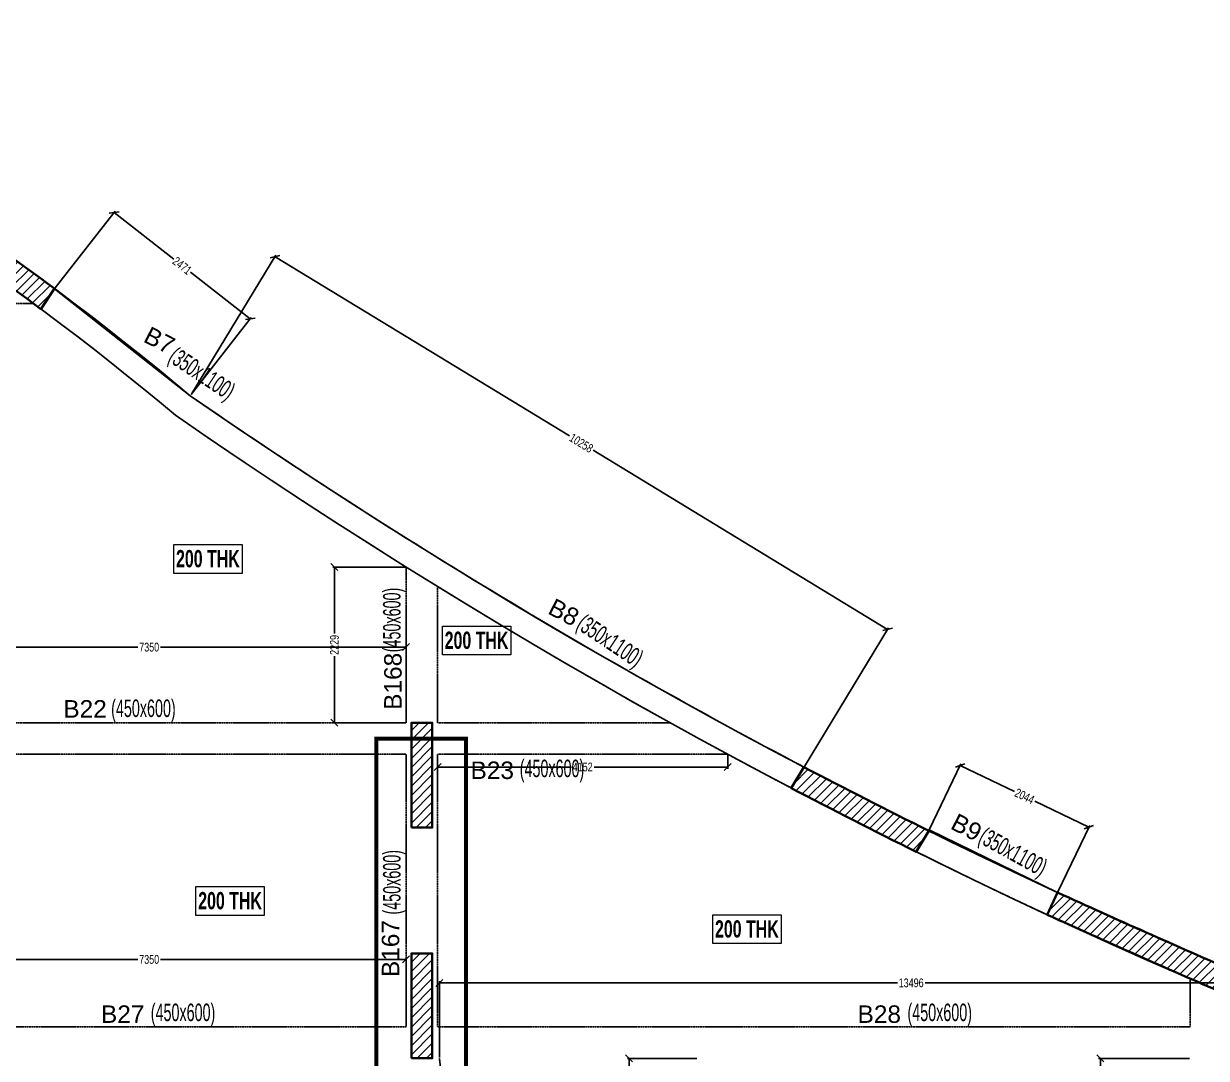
# Model space of a CAD drawing. Header units: millimetres. Extents: x 18542 to 87256, y 14692 to 73451.
# Drawn here: x 51640 to 68558, y 53562 to 68363 of the extents above; entities that cross this region are included whole.
import ezdxf
from ezdxf.enums import TextEntityAlignment as Align

# ---------------------------------------------------------------- set-up
doc = ezdxf.new("R2010")
doc.units = ezdxf.units.MM
doc.linetypes.add('HIDDEN', pattern=[0.375, 0.25, -0.125])
for name, color, linetype, lineweight in [('A-FLOR-IDEN', 11, 'Continuous', 9), ('S-BEAM-IDEN', 2, 'Continuous', 9), ('S-COLS', 5, 'Continuous', 35)]:
    doc.layers.add(name, color=color, linetype=linetype, lineweight=lineweight)
for name, color, linetype in [('Beam Nos', 7, 'Continuous'), ('S-BEAM', 7, 'Continuous'), ('S-COL HATCH', 9, 'Continuous'), ('S-DIM', 7, 'Continuous')]:
    doc.layers.add(name, color=color, linetype=linetype)
doc.styles.add('SC-BBS1', font='SansSerif')
doc.styles.add('sobha.sed', font='swisscl.ttf')
doc.styles.add('Swis721 LtCn BT', font='swisscl.ttf', dxfattribs={"width": 0.9, "height": 233.355162})
doc.styles.add('Swis721 LtCn BT_B', font='', dxfattribs={"width": 0.9, "height": 246.918336})
doc.styles.get('Swis721 LtCn BT_B').set_extended_font_data('Swis721 LtCn BT', bold=True)
doc.dimstyles.new('S-50', dxfattribs={"dimscale": 50, "dimtxt": 2.5, "dimasz": 2, "dimexe": 0.5, "dimexo": 0.25, "dimgap": 0.25, "dimtad": 0, "dimdec": 0, "dimrnd": 0.0005, "dimzin": 0, "dimdsep": 46, "dimtxsty": 'sobha.sed', "dimblk": 'OBLIQUE', "dimcen": 0.09, "dimclrd": 8, "dimclre": 8, "dimclrt": 6, "dimadec": 0, "dimazin": 0, "dimtfac": 1, "dimtdec": 0, "dimtofl": 0, "dimtmove": 2, "dimatfit": 3, "dimfxl": 0.18, "dimtolj": 1, "dimtzin": 0, "dimlwd": -1, "dimlwe": -1, "dimarcsym": 0})
pattern_1 = [(45, (-31199541.81, 20886566.64), (-66.29126074, 66.29126074), [])]

# ---------------------------------------------------------------- blocks, each defined once
blk = doc.blocks.new('_OBLIQUE')
at = {"color": 0, "linetype": 'ByBlock'}
blk.add_line((-0.5, -0.5), (0.5, 0.5), dxfattribs=at)
blk = doc.blocks.new('*D271')
at = {"layer": 'Defpoints', "color": 0, "transparency": 16777216}
for p in [(52935, 65662), (52083, 64572, 0), (54030, 63051)]:
    blk.add_point(p, dxfattribs=at)
at = {"layer": 'S-DIM', "color": 8, "transparency": 16777216}
for p, q in [((52091, 64582), (52950, 65682)), ((52935, 65662), (53790, 64993)), ((54882, 64141), (54026, 64809)), ((54038, 63060), (54897, 64160))]:
    blk.add_line(p, q, dxfattribs=at)
at = {"layer": 'S-DIM', "color": 8, "transparency": 16777216, "xscale": 100, "yscale": 100, "zscale": 100}
for p, rotation in [((52935, 65662), 142.0031656986899), ((54882, 64141), 322.00316569869)]:
    blk.add_blockref('_OBLIQUE', p, dxfattribs=dict(at, rotation=rotation))
at = {"layer": 'S-DIM', "color": 6, "transparency": 16777216, "insert": (53908, 64901), "char_height": 125, "attachment_point": 5, "rotation": 322.0032, "style": 'sobha.sed'}
blk.add_mtext('\\A1;2471', dxfattribs=at)
blk = doc.blocks.new('*D339')
at = {"layer": 'Defpoints', "color": 0, "transparency": 16777216}
for p in [(55236, 65029), (54038, 63060), (62801, 57729, 0)]:
    blk.add_point(p, dxfattribs=at)
at = {"layer": 'S-DIM', "color": 8, "transparency": 16777216}
for p, q in [((54044, 63071), (55249, 65051)), ((55236, 65029), (59448, 62466)), ((63999, 59697), (59787, 62260)), ((62808, 57739), (64012, 59719))]:
    blk.add_line(p, q, dxfattribs=at)
at = {"layer": 'S-DIM', "color": 8, "transparency": 16777216, "xscale": 100, "yscale": 100, "zscale": 100}
for p, rotation in [((55236, 65029), 148.6818254959667), ((63999, 59697), 328.6818254959667)]:
    blk.add_blockref('_OBLIQUE', p, dxfattribs=dict(at, rotation=rotation))
at = {"layer": 'S-DIM', "color": 6, "transparency": 16777216, "insert": (59617, 62363), "char_height": 125, "attachment_point": 5, "rotation": 328.6818, "style": 'sobha.sed'}
blk.add_mtext('\\A1;10258', dxfattribs=at)
blk = doc.blocks.new('*D340')
at = {"layer": 'Defpoints', "color": 0, "transparency": 16777216}
for p in [(66879, 56868), (64588, 56818, 0), (66431, 55934, 0)]:
    blk.add_point(p, dxfattribs=at)
at = {"layer": 'S-DIM', "color": 8, "transparency": 16777216}
for p, q in [((64593, 56829), (65047, 57775)), ((65036, 57753), (65812, 57380)), ((66879, 56868), (66103, 57241)), ((66436, 55945), (66890, 56891))]:
    blk.add_line(p, q, dxfattribs=at)
at = {"layer": 'S-DIM', "color": 8, "transparency": 16777216, "xscale": 100, "yscale": 100, "zscale": 100}
for p, rotation in [((65036, 57753), 154.3626669940813), ((66879, 56868), 334.3626669940813)]:
    blk.add_blockref('_OBLIQUE', p, dxfattribs=dict(at, rotation=rotation))
at = {"layer": 'S-DIM', "color": 6, "transparency": 16777216, "insert": (65958, 57311), "char_height": 125, "attachment_point": 5, "rotation": 334.3627, "style": 'sobha.sed'}
blk.add_mtext('\\A1;2044', dxfattribs=at)
blk = doc.blocks.new('*D353')
at = {"layer": 'Defpoints', "color": 0, "transparency": 16777216}
for p in [(57111, 59444), (49761, 58362), (57111, 58362)]:
    blk.add_point(p, dxfattribs=at)
at = {"layer": 'S-DIM', "color": 8, "transparency": 16777216}
for p, q in [((49761, 58374), (49761, 59469)), ((49761, 59444), (53276, 59444)), ((57111, 59444), (53597, 59444)), ((57111, 58374), (57111, 59469))]:
    blk.add_line(p, q, dxfattribs=at)
at = {"layer": 'S-DIM', "color": 8, "transparency": 16777216, "xscale": 100, "yscale": 100, "zscale": 100, "rotation": 180}
blk.add_blockref('_OBLIQUE', (49761, 59444), dxfattribs=at)
at = {"layer": 'S-DIM', "color": 8, "transparency": 16777216, "xscale": 100, "yscale": 100, "zscale": 100}
blk.add_blockref('_OBLIQUE', (57111, 59444), dxfattribs=at)
at = {"layer": 'S-DIM', "color": 6, "transparency": 16777216, "insert": (53436, 59444), "char_height": 125, "attachment_point": 5, "style": 'sobha.sed'}
blk.add_mtext('\\A1;7350', dxfattribs=at)
blk = doc.blocks.new('*D354')
at = {"layer": 'Defpoints', "color": 0, "transparency": 16777216}
for p in [(57561, 57912), (61713, 57912), (61713, 57729)]:
    blk.add_point(p, dxfattribs=at)
at = {"layer": 'S-DIM', "color": 8, "transparency": 16777216}
for p, q in [((57561, 57899), (57561, 57704)), ((61713, 57899), (61713, 57704)), ((57561, 57729), (59476, 57729)), ((61713, 57729), (59799, 57729))]:
    blk.add_line(p, q, dxfattribs=at)
at = {"layer": 'S-DIM', "color": 8, "transparency": 16777216, "xscale": 100, "yscale": 100, "zscale": 100, "rotation": 180}
blk.add_blockref('_OBLIQUE', (57561, 57729), dxfattribs=at)
at = {"layer": 'S-DIM', "color": 8, "transparency": 16777216, "xscale": 100, "yscale": 100, "zscale": 100}
blk.add_blockref('_OBLIQUE', (61713, 57729), dxfattribs=at)
at = {"layer": 'S-DIM', "color": 6, "transparency": 16777216, "insert": (59637, 57729), "char_height": 125, "attachment_point": 5, "style": 'sobha.sed'}
blk.add_mtext('\\A1;4152', dxfattribs=at)
blk = doc.blocks.new('*D275')
at = {"layer": 'Defpoints', "color": 0, "transparency": 16777216}
for p in [(57111, 54977), (49761, 54012, 0), (57111, 54012, 0)]:
    blk.add_point(p, dxfattribs=at)
at = {"layer": 'S-DIM', "color": 8, "transparency": 16777216}
for p, q in [((49761, 54024), (49761, 55002)), ((57111, 54024), (57111, 55002)), ((49761, 54977), (53276, 54977)), ((57111, 54977), (53597, 54977))]:
    blk.add_line(p, q, dxfattribs=at)
at = {"layer": 'S-DIM', "color": 8, "transparency": 16777216, "xscale": 100, "yscale": 100, "zscale": 100, "rotation": 180}
blk.add_blockref('_OBLIQUE', (49761, 54977), dxfattribs=at)
at = {"layer": 'S-DIM', "color": 8, "transparency": 16777216, "xscale": 100, "yscale": 100, "zscale": 100}
blk.add_blockref('_OBLIQUE', (57111, 54977), dxfattribs=at)
at = {"layer": 'S-DIM', "color": 6, "transparency": 16777216, "insert": (53436, 54977), "char_height": 125, "attachment_point": 5, "style": 'sobha.sed'}
blk.add_mtext('\\A1;7350', dxfattribs=at)
blk = doc.blocks.new('*D276')
at = {"layer": 'Defpoints', "color": 0, "transparency": 16777216}
for p in [(57588, 54641), (57588, 53562), (71084, 53562, 0)]:
    blk.add_point(p, dxfattribs=at)
at = {"layer": 'S-DIM', "color": 8, "transparency": 16777216}
for p, q in [((57588, 53574), (57588, 54666)), ((71084, 53574), (71084, 54666)), ((57588, 54641), (64138, 54641)), ((71084, 54641), (64535, 54641))]:
    blk.add_line(p, q, dxfattribs=at)
at = {"layer": 'S-DIM', "color": 8, "transparency": 16777216, "xscale": 100, "yscale": 100, "zscale": 100, "rotation": 180}
blk.add_blockref('_OBLIQUE', (57588, 54641), dxfattribs=at)
at = {"layer": 'S-DIM', "color": 8, "transparency": 16777216, "xscale": 100, "yscale": 100, "zscale": 100}
blk.add_blockref('_OBLIQUE', (71084, 54641), dxfattribs=at)
at = {"layer": 'S-DIM', "color": 6, "transparency": 16777216, "insert": (64336, 54641), "char_height": 125, "attachment_point": 5, "style": 'sobha.sed'}
blk.add_mtext('\\A1;13496', dxfattribs=at)
blk = doc.blocks.new('*D397')
at = {"layer": 'Defpoints', "color": 0, "transparency": 16777216}
for p in [(56086, 60590), (57111, 60590, 0), (57111, 58362, 0)]:
    blk.add_point(p, dxfattribs=at)
at = {"layer": 'S-DIM', "color": 8, "transparency": 16777216}
for p, q in [((57099, 60590), (56061, 60590)), ((56086, 60590), (56086, 59637)), ((56086, 58362), (56086, 59315)), ((57099, 58362), (56061, 58362))]:
    blk.add_line(p, q, dxfattribs=at)
at = {"layer": 'S-DIM', "color": 8, "transparency": 16777216, "xscale": 100, "yscale": 100, "zscale": 100}
for p, rotation in [((56086, 60590), 90), ((56086, 58362), 270)]:
    blk.add_blockref('_OBLIQUE', p, dxfattribs=dict(at, rotation=rotation))
at = {"layer": 'S-DIM', "color": 6, "transparency": 16777216, "insert": (56086, 59476), "char_height": 125, "attachment_point": 5, "rotation": 90, "style": 'sobha.sed'}
blk.add_mtext('\\A1;2229', dxfattribs=at)
blk = doc.blocks.new('*D404')
at = {"layer": 'Defpoints', "color": 0, "transparency": 16777216}
for p in [(60301, 53562), (61283, 53562), (61290, 47411)]:
    blk.add_point(p, dxfattribs=at)
at = {"layer": 'S-DIM', "color": 8, "transparency": 16777216}
for p, q in [((61270, 53562), (60276, 53562)), ((60301, 53562), (60301, 50636)), ((60301, 47411), (60301, 50336)), ((61277, 47411), (60276, 47411))]:
    blk.add_line(p, q, dxfattribs=at)
at = {"layer": 'S-DIM', "color": 8, "transparency": 16777216, "xscale": 100, "yscale": 100, "zscale": 100}
for p, rotation in [((60301, 53562), 90), ((60301, 47411), 270)]:
    blk.add_blockref('_OBLIQUE', p, dxfattribs=dict(at, rotation=rotation))
at = {"layer": 'S-DIM', "color": 6, "transparency": 16777216, "insert": (60301, 50486), "char_height": 125, "attachment_point": 5, "rotation": 90, "style": 'sobha.sed'}
blk.add_mtext('\\A1;6151', dxfattribs=at)
blk = doc.blocks.new('*D405')
at = {"layer": 'Defpoints', "color": 0, "transparency": 16777216}
for p in [(67042, 53562), (68328, 53562), (68340, 47424)]:
    blk.add_point(p, dxfattribs=at)
at = {"layer": 'S-DIM', "color": 8, "transparency": 16777216}
for p, q in [((68315, 53562), (67017, 53562)), ((67042, 53562), (67042, 50654)), ((67042, 47424), (67042, 50332)), ((68328, 47424), (67017, 47424))]:
    blk.add_line(p, q, dxfattribs=at)
at = {"layer": 'S-DIM', "color": 8, "transparency": 16777216, "xscale": 100, "yscale": 100, "zscale": 100}
for p, rotation in [((67042, 53562), 90), ((67042, 47424), 270)]:
    blk.add_blockref('_OBLIQUE', p, dxfattribs=dict(at, rotation=rotation))
at = {"layer": 'S-DIM', "color": 6, "transparency": 16777216, "insert": (67042, 50493), "char_height": 125, "attachment_point": 5, "rotation": 90, "style": 'sobha.sed'}
blk.add_mtext('\\A1;6138', dxfattribs=at)

msp = doc.modelspace()

# ---------------------------------------------------------------- hatches: boundary and pattern name
at = {"layer": 'S-COL HATCH', "transparency": 33554687}
h = msp.add_hatch(dxfattribs=at)
h.set_pattern_fill('ANSI31', color=256, scale=750)
h.set_pattern_definition(pattern_1)
h.paths.add_polyline_path([(50448, 65724.5), (50253.2, 65433.7, -0.0119099), (51888.2, 64280.8), (52083.2, 64571.9, 0.0118114)])
h = msp.add_hatch(dxfattribs=at)
h.set_pattern_fill('ANSI31', color=256, scale=750)
h.set_pattern_definition(pattern_1)
h.paths.add_polyline_path([(57486.2, 58362.7), (57186.2, 58362.7), (57186.2, 56862.7), (57486.2, 56862.7)])
h = msp.add_hatch(dxfattribs=at)
h.set_pattern_fill('ANSI31', color=256, scale=750)
h.set_pattern_definition(pattern_1)
h.paths.add_polyline_path([(62619.9, 57428.7, 0.0060046), (64406.1, 56517.5), (64587.8, 56818.1, -0.0060301), (62801.3, 57728.7)])
h = msp.add_hatch(dxfattribs=at)
h.set_pattern_fill('ANSI31', color=256, scale=750)
h.set_pattern_definition([(45, (-31327027.31, 20915235.64), (-66.29126074, 66.29126074), [])])
h.paths.add_polyline_path([(68822.9, 54485.7), (68971, 54802.9, -0.0043268), (66430.8, 55933.7), (66282.7, 55616.6, 0.0043087)])
h = msp.add_hatch(dxfattribs=at)
h.set_pattern_fill('ANSI31', color=256, scale=750)
h.set_pattern_definition(pattern_1)
h.paths.add_polyline_path([(57486.2, 55062.7), (57186.2, 55062.7), (57186.2, 53562.7), (57486.2, 53562.7)])

# ---------------------------------------------------------------- linework, layer by layer
at = {"color": 1, "elevation": 0}
msp.add_lwpolyline([(52083.1, 64571.7), (54023.7, 63039.9), (54023.7, 63039.9, 0.0301412), (62801.3, 57728.7)], format="xyb", dxfattribs=at)
at = {"color": 2, "const_width": 60}
msp.add_lwpolyline([(56684.9, 58134.9), (57967, 58134.9), (57967, 53161.4), (56684.9, 53161.4)], close=True, dxfattribs=at)
at = {"color": 1}
msp.add_lwpolyline([(64593.2, 56829.3), (66430.8, 55933.7)], dxfattribs=at)
at = {"layer": 'A-FLOR-IDEN', "color": 8, "flags": 128}
for points in [[(54764.3, 60911.4), (54764.3, 60499.6), (53786.8, 60499.6), (53786.8, 60911.4)], [(54764.3, 60911.4), (54764.3, 60499.6), (53786.8, 60499.6), (53786.8, 60911.4)], [(58607.3, 59743.9), (58607.3, 59332.1), (57629.8, 59332.1), (57629.8, 59743.9)], [(55081.8, 56019.4), (55081.8, 55607.6), (54104.3, 55607.6), (54104.3, 56019.4)], [(55081.8, 56019.4), (55081.8, 55607.6), (54104.3, 55607.6), (54104.3, 56019.4)], [(62474.3, 55614.9), (62474.3, 55203.1), (61496.8, 55203.1), (61496.8, 55614.9)], [(62474.3, 55614.9), (62474.3, 55203.1), (61496.8, 55203.1), (61496.8, 55614.9)]]:
    msp.add_lwpolyline(points, close=True, dxfattribs=at)
at = {"layer": 'S-BEAM', "linetype": 'HIDDEN'}
for p, q in [((49761.2, 64361.5), (51778.6, 64361.5)), ((57111.2, 58361.5, 0), (57111.2, 60590.2, 0)), ((57561.2, 58361.5, 0), (57561.2, 60310.9, 0)), ((49761.2, 58361.5), (57111.2, 58361.5)), ((57561.2, 58361.5), (60891.8, 58361.5)), ((49761.2, 57911.5), (57111.2, 57911.5)), ((57111.2, 54011.6, 0), (57111.2, 57911.5, 0)), ((57561.2, 57911.5), (61713.2, 57911.5)), ((57561.2, 54011.6, 0), (57561.2, 57911.5, 0)), ((68327.1, 54011.6, 0), (68325.7, 54699.2, 0)), ((57111.2, 54011.6), (49761.2, 54011.6)), ((57561.2, 54011.6), (68327.1, 54011.6)), ((58288.7, 47440), (57587.8, 53562.7, 0))]:
    msp.add_line(p, q, dxfattribs=at)
at = {"layer": 'S-BEAM', "ltscale": 250000, "elevation": 0}
for points in [[(86140.8, 49574.9, -0.1044195), (54023.7, 63039.9, 0.059137), (45900.6, 68362.7, 0.059137)], [(86075, 49231.1, -0.1044683), (53811.2, 62761.4, 0.0581656), (45900.6, 67971.3, 0.0581656)]]:
    msp.add_lwpolyline(points, format="xyb", dxfattribs=at)
at = {"layer": 'S-BEAM', "linetype": 'HIDDEN', "elevation": 0}
for points in [[(57111.2, 60590.2, -0.0116696), (53811.2, 62761.4, 0.0158354), (51778.6, 64361.5, 0.0158354)], [(60891.8, 58361.5, -0.0114004), (57561.2, 60310.9)], [(68325.7, 54699.2, -0.0217249), (61713.2, 57911.5, -0.0217249)]]:
    msp.add_lwpolyline(points, format="xyb", dxfattribs=at)
at = {"layer": 'S-COLS', "elevation": 0}
for points in [[(50448, 65724.5), (50253.2, 65433.7, -0.0119099), (51888.2, 64280.8), (52083.2, 64571.9, 0.0118114), (50448, 65724.5)], [(62619.9, 57428.7, 0.0060046), (64406.1, 56517.5), (64587.8, 56818.1, -0.0060301), (62801.3, 57728.7), (62619.9, 57428.7)], [(66282.7, 55616.6), (66430.8, 55933.7, 0.0043268), (68971, 54802.9), (68822.9, 54485.7, -0.0043087), (66282.7, 55616.6)]]:
    msp.add_lwpolyline(points, format="xyb", dxfattribs=at)
for points in [[(57186.2, 56862.7), (57486.2, 56862.7), (57486.2, 58362.7), (57186.2, 58362.7)], [(57186.2, 56862.7), (57486.2, 56862.7), (57486.2, 58362.7), (57186.2, 58362.7)], [(57186.2, 53562.7), (57486.2, 53562.7), (57486.2, 55062.7), (57186.2, 55062.7)], [(57186.2, 53562.7), (57486.2, 53562.7), (57486.2, 55062.7), (57186.2, 55062.7)]]:
    msp.add_lwpolyline(points, close=True, dxfattribs=at)

# ---------------------------------------------------------------- texts
at = {"layer": 'A-FLOR-IDEN', "color": 1, "char_height": 246.92, "width": 1155, "attachment_point": 2, "line_spacing_factor": 0.964267, "style": 'Swis721 LtCn BT_B'}
for insert in [(54275.6, 60833.3), (54275.6, 60833.3), (58118.6, 59665.8), (54593.1, 55941.3), (54593.1, 55941.3), (61985.6, 55536.8), (61985.6, 55536.8)]:
    msp.add_mtext('200 THK', dxfattribs=dict(at, insert=insert))
at = {"layer": 'Beam Nos', "color": 3, "style": 'SC-BBS1'}
for s, rotation, p in [('B7', 332.64829, (53492, 63655.6, 0)), ('B8', 332.64829, (59276.3, 59765.9, 0)), ('B168', 90, (57122.1, 58955.4, 0)), ('B9', 332.64829, (65036.9, 56690.1, 0)), ('B167', 90, (57087.9, 55132.5, 0))]:
    msp.add_text(s, height=250, rotation=rotation, dxfattribs=at).set_placement(p, align=Align.BOTTOM_CENTER)
for s, p in [('B22', (52518.7, 58361.5)), ('B23', (58343.7, 57483.1)), ('B27', (53057.2, 53994.6)), ('B28', (63879.5, 53994.6))]:
    msp.add_text(s, height=250, dxfattribs=at).set_placement(p, align=Align.BOTTOM_CENTER)
at = {"layer": 'S-BEAM-IDEN', "color": 3, "style": 'Swis721 LtCn BT', "width": 0.8}
for s, rotation, p in [('(350x1100)', 326.35712, (53691.6, 63543.7)), ('(450x600)', 90, (57031.4, 59370.9, 0)), ('(350x1100)', 326.35712, (59530.6, 59721.7)), ('(350x1100)', 331.04302, (65281.2, 56659.4)), ('(450x600)', 90, (57031.4, 55619.4, 0))]:
    msp.add_text(s, height=250, rotation=rotation, dxfattribs=at).set_placement(p)
for p in [(52892.1, 58444.9), (58736.7, 57584.4), (53458.8, 54094.9), (64283.1, 54094.9)]:
    msp.add_text('(450x600)', height=250, dxfattribs=at).set_placement(p)

# ---------------------------------------------------------------- dimensions: what is measured, and where the dimension line sits
at = {"layer": 'S-DIM', "color": 1}
for p1, p2, distance, picture, middle in [((54030.2, 63050.6), (52083.1, 64571.7, 0), -1383.3, '*D271', (53908.2, 64901.3)), ((62801.2, 57728.5, 0), (54037.9, 63060.5), -2304.6, '*D339', (59617.5, 62363.3)), ((57111.2, 58361.5, 0), (57111.2, 60590.2, 0), 1025.1, '*D397', (56086.1, 59475.9)), ((64587.8, 56818.1, 0), (66430.8, 55933.6, 0), 1036.9, '*D340', (65957.9, 57310.6))]:
    dim = msp.add_aligned_dim(p1=p1, p2=p2, distance=distance, dimstyle='S-50', dxfattribs=at)
    dim.commit()
    dim.dimension.update_dxf_attribs({"geometry": picture, "text_midpoint": middle})
for base, p1, p2, picture, middle in [((57111.2, 59444.1), (49761.2, 58361.5), (57111.2, 58361.5), '*D353', (53436.2, 59444.1)), ((61713.2, 57728.7), (57561.2, 57911.5), (61713.2, 57911.5), '*D354', (59637.2, 57728.7)), ((57111.2, 54977.2), (49761.2, 54011.6, 0), (57111.2, 54011.6, 0), '*D275', (53436.2, 54977.2)), ((57588, 54640.9), (71084.2, 53561.6, 0), (57588, 53561.6), '*D276', (64336.1, 54640.9))]:
    dim = msp.add_linear_dim(base=base, p1=p1, p2=p2, dimstyle='S-50', dxfattribs=at)
    dim.commit()
    dim.dimension.update_dxf_attribs({"geometry": picture, "text_midpoint": middle})
for base, p1, p2, picture, middle in [((60301, 53561.6), (61289.7, 47410.8), (61282.7, 53561.6), '*D404', (60301, 50486.2)), ((67042.1716576, 53561.5536829), (68340.3674608, 47424.0536848), (68327.9873115, 53561.5536829), '*D405', (67042.1716576, 50492.8036838))]:
    dim = msp.add_linear_dim(base=base, p1=p1, p2=p2, angle=90, dimstyle='S-50', dxfattribs=at)
    dim.commit()
    dim.dimension.update_dxf_attribs({"geometry": picture, "text_midpoint": middle})

doc.saveas('drawing.dxf')
